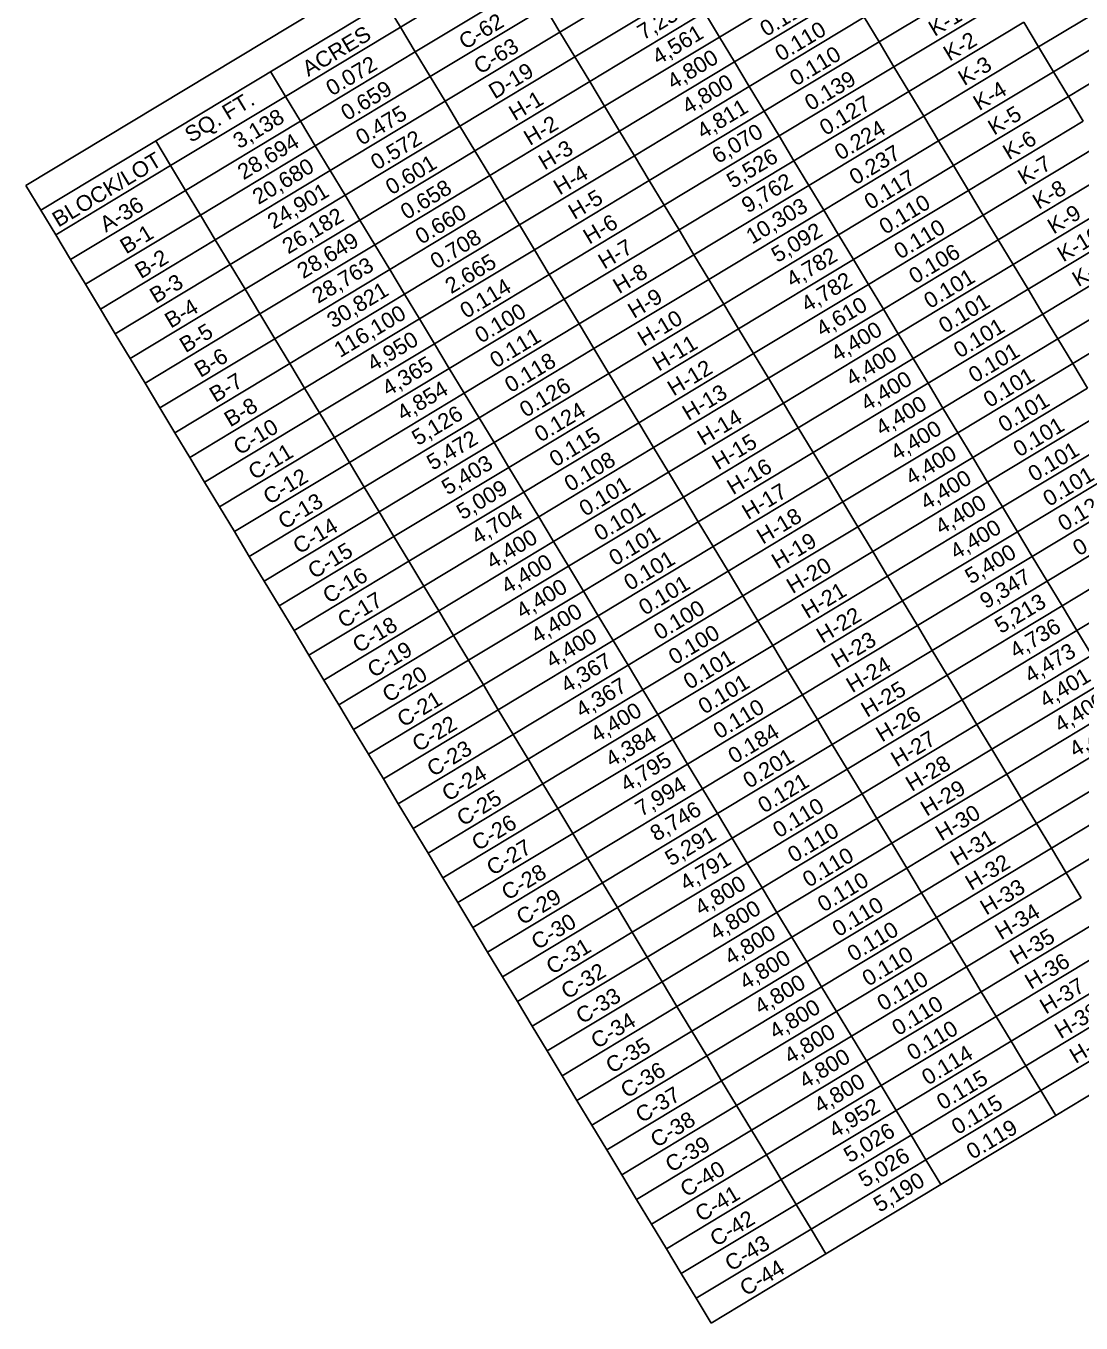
# Model space of a CAD drawing. Header units: feet. Extents: x 23 to 2149517, y -26 to 355304.
# Drawn here: x 2131612 to 2132078, y 339342 to 339915 of the extents above; entities that cross this region are included whole.
import ezdxf

# ---------------------------------------------------------------- set-up
doc = ezdxf.new("R2010")
doc.units = ezdxf.units.FT
doc.header["$MEASUREMENT"] = 0
doc.layers.add('A-EC-CURLEX-MATTING', color=6, linetype='Continuous')
doc.layers.add('xhpc023-pt$0$xHPC007pt_PHASE1-AMENDED PLT$0$V-PROP-TABL', color=6, linetype='Continuous')
doc.styles.add('xhpc023-pt$0$xHPC007pt_PHASE1-AMENDED PLT$0$Standard', font='txt')

# ---------------------------------------------------------------- blocks, each defined once
blk = doc.blocks.new('xhpc023-pt')
at = {"layer": 'xhpc023-pt$0$xHPC007pt_PHASE1-AMENDED PLT$0$V-PROP-TABL', "color": 7}
for points in [[(2131612.12, 339844.39), (2132221.14, 340211.29), (2132240.88, 340178.53)], [(2131618.7, 339833.47), (2132227.72, 340200.37)], [(2131726.78, 339883.7), (2132234.3, 340189.45)], [(2131848.03, 339912.09), (2131898.78, 339942.66)], [(2131918.52, 339909.9), (2131969.27, 339940.47)], [(2131989.01, 339907.71), (2132039.76, 339938.28)], [(2132059.5, 339905.52), (2132110.25, 339936.09)], [(2131784.12, 339903.35), (2131834.87, 339933.93)], [(2131854.61, 339901.16), (2131905.36, 339931.74)], [(2131925.1, 339898.98), (2131975.85, 339929.55)], [(2131770.96, 339925.2), (2131777.54, 339914.27)], [(2131995.59, 339896.79), (2132046.34, 339927.36)], [(2132066.08, 339894.6), (2132116.83, 339925.17)], [(2131790.7, 339892.43), (2131841.45, 339923.01)], [(2131841.45, 339923.01), (2131848.03, 339912.09)], [(2131861.19, 339890.24), (2131911.94, 339920.82)], [(2131911.94, 339920.82), (2131918.52, 339909.9)], [(2131931.68, 339888.05), (2131982.43, 339918.63)], [(2131982.43, 339918.63), (2131989.01, 339907.71)], [(2131982.43, 339918.63), (2131989.01, 339907.71)], [(2131777.54, 339914.27), (2131784.12, 339903.35)], [(2131777.54, 339914.27), (2131784.12, 339903.35)], [(2131797.27, 339881.51), (2131848.03, 339912.09)], [(2131848.03, 339912.09), (2131854.61, 339901.16)], [(2132002.17, 339885.87), (2132052.92, 339916.44)], [(2132052.92, 339916.44), (2132059.5, 339905.52)], [(2132072.66, 339883.68), (2132123.41, 339914.25)], [(2131867.76, 339879.32), (2131918.52, 339909.9)], [(2131918.52, 339909.9), (2131925.1, 339898.98)], [(2131938.25, 339877.13), (2131989.01, 339907.71)], [(2131989.01, 339907.71), (2131995.59, 339896.79)], [(2131989.01, 339907.71), (2131995.59, 339896.79)], [(2131733.36, 339872.78), (2131784.12, 339903.35)], [(2131784.12, 339903.35), (2131790.7, 339892.43)], [(2131784.12, 339903.35), (2131790.7, 339892.43)], [(2131803.85, 339870.59), (2131854.61, 339901.16)], [(2131854.61, 339901.16), (2131861.19, 339890.24)], [(2132008.74, 339874.94), (2132059.5, 339905.52)], [(2132059.5, 339905.52), (2132066.08, 339894.6)], [(2131720.21, 339894.62), (2131726.78, 339883.7)], [(2131874.34, 339868.4), (2131925.1, 339898.98)], [(2131925.1, 339898.98), (2131931.68, 339888.05)], [(2131944.83, 339866.21), (2131995.59, 339896.79)], [(2131995.59, 339896.79), (2132002.17, 339885.87)], [(2131995.59, 339896.79), (2132002.17, 339885.87)], [(2132015.32, 339864.02), (2132066.08, 339894.6)], [(2132066.08, 339894.6), (2132072.66, 339883.68)], [(2131739.94, 339861.86), (2131790.7, 339892.43)], [(2131790.7, 339892.43), (2131797.27, 339881.51)], [(2131790.7, 339892.43), (2131797.27, 339881.51)], [(2131810.43, 339859.67), (2131861.19, 339890.24)], [(2131861.19, 339890.24), (2131867.76, 339879.32)], [(2131676.03, 339853.12), (2131726.78, 339883.7)], [(2131726.78, 339883.7), (2131733.36, 339872.78)], [(2131880.92, 339857.48), (2131931.68, 339888.05)], [(2131931.68, 339888.05), (2131938.25, 339877.13)], [(2131951.41, 339855.29), (2132002.17, 339885.87)], [(2132002.17, 339885.87), (2132008.74, 339874.94)], [(2132002.17, 339885.87), (2132008.74, 339874.94)], [(2132021.9, 339853.1), (2132072.66, 339883.68)], [(2132072.66, 339883.68), (2132079.23, 339872.76)], [(2131746.52, 339850.94), (2131797.27, 339881.51)], [(2131797.27, 339881.51), (2131803.85, 339870.59)], [(2131797.27, 339881.51), (2131803.85, 339870.59)], [(2131817.01, 339848.75), (2131867.76, 339879.32)], [(2131867.76, 339879.32), (2131874.34, 339868.4)], [(2131682.61, 339842.2), (2131733.36, 339872.78)], [(2131733.36, 339872.78), (2131739.94, 339861.86)], [(2131887.5, 339846.56), (2131938.25, 339877.13)], [(2131938.25, 339877.13), (2131944.83, 339866.21)], [(2131957.99, 339844.37), (2132008.74, 339874.94)], [(2132008.74, 339874.94), (2132015.32, 339864.02)], [(2132008.74, 339874.94), (2132015.32, 339864.02)], [(2132028.48, 339842.18), (2132079.23, 339872.76)], [(2131753.1, 339840.01), (2131803.85, 339870.59)], [(2131803.85, 339870.59), (2131810.43, 339859.67)], [(2131803.85, 339870.59), (2131810.43, 339859.67)], [(2131823.59, 339837.83), (2131874.34, 339868.4)], [(2131874.34, 339868.4), (2131880.92, 339857.48)], [(2131894.08, 339835.64), (2131944.83, 339866.21)], [(2131944.83, 339866.21), (2131951.41, 339855.29)], [(2131669.45, 339864.04), (2131676.03, 339853.12)], [(2131689.19, 339831.28), (2131739.94, 339861.86)], [(2131739.94, 339861.86), (2131746.52, 339850.94)], [(2131964.57, 339833.45), (2132015.32, 339864.02)], [(2132015.32, 339864.02), (2132021.9, 339853.1)], [(2132015.32, 339864.02), (2132021.9, 339853.1)], [(2132035.06, 339831.26), (2132085.81, 339861.83)], [(2131759.68, 339829.09), (2131810.43, 339859.67)], [(2131810.43, 339859.67), (2131817.01, 339848.75)], [(2131810.43, 339859.67), (2131817.01, 339848.75)], [(2131830.17, 339826.9), (2131880.92, 339857.48)], [(2131880.92, 339857.48), (2131887.5, 339846.56)], [(2131900.66, 339824.72), (2131951.41, 339855.29)], [(2131951.41, 339855.29), (2131957.99, 339844.37)], [(2131625.28, 339822.55), (2131676.03, 339853.12)], [(2131676.03, 339853.12), (2131682.61, 339842.2)], [(2131695.77, 339820.36), (2131746.52, 339850.94)], [(2131746.52, 339850.94), (2131753.1, 339840.01)], [(2131766.26, 339818.17), (2131817.01, 339848.75)], [(2131817.01, 339848.75), (2131823.59, 339837.83)], [(2131817.01, 339848.75), (2131823.59, 339837.83)], [(2131971.15, 339822.53), (2132021.9, 339853.1)], [(2132021.9, 339853.1), (2132028.48, 339842.18)], [(2132021.9, 339853.1), (2132028.48, 339842.18)], [(2132041.64, 339820.34), (2132092.39, 339850.91)], [(2131612.12, 339844.39), (2131618.7, 339833.47)], [(2131836.75, 339815.98), (2131887.5, 339846.56)], [(2131887.5, 339846.56), (2131894.08, 339835.64)], [(2131907.24, 339813.79), (2131957.99, 339844.37)], [(2131957.99, 339844.37), (2131964.57, 339833.45)], [(2131631.86, 339811.63), (2131682.61, 339842.2)], [(2131682.61, 339842.2), (2131689.19, 339831.28)], [(2131702.35, 339809.44), (2131753.1, 339840.01)], [(2131753.1, 339840.01), (2131759.68, 339829.09)], [(2131772.84, 339807.25), (2131823.59, 339837.83)], [(2131823.59, 339837.83), (2131830.17, 339826.9)], [(2131823.59, 339837.83), (2131830.17, 339826.9)], [(2131977.73, 339811.61), (2132028.48, 339842.18)], [(2132028.48, 339842.18), (2132035.06, 339831.26)], [(2132028.48, 339842.18), (2132035.06, 339831.26)], [(2132048.22, 339809.42), (2132098.97, 339839.99)], [(2131618.7, 339833.47), (2131625.28, 339822.55)], [(2131843.33, 339805.06), (2131894.08, 339835.64)], [(2131894.08, 339835.64), (2131900.66, 339824.72)], [(2131913.82, 339802.87), (2131964.57, 339833.45)], [(2131964.57, 339833.45), (2131971.15, 339822.53)], [(2131638.44, 339800.71), (2131689.19, 339831.28)], [(2131689.19, 339831.28), (2131695.77, 339820.36)], [(2131708.93, 339798.52), (2131759.68, 339829.09)], [(2131759.68, 339829.09), (2131766.26, 339818.17)], [(2131779.42, 339796.33), (2131830.17, 339826.9)], [(2131830.17, 339826.9), (2131836.75, 339815.98)], [(2131830.17, 339826.9), (2131836.75, 339815.98)], [(2131984.31, 339800.68), (2132035.06, 339831.26)], [(2132035.06, 339831.26), (2132041.64, 339820.34)], [(2132035.06, 339831.26), (2132041.64, 339820.34)], [(2132054.8, 339798.5), (2132105.55, 339829.07)], [(2131625.28, 339822.55), (2131631.86, 339811.63)], [(2131645.02, 339789.78), (2131695.77, 339820.36)], [(2131695.77, 339820.36), (2131702.35, 339809.44)], [(2131849.91, 339794.14), (2131900.66, 339824.72)], [(2131900.66, 339824.72), (2131907.24, 339813.79)], [(2131920.4, 339791.95), (2131971.15, 339822.53)], [(2131971.15, 339822.53), (2131977.73, 339811.61)], [(2131990.89, 339789.76), (2132041.64, 339820.34)], [(2132041.64, 339820.34), (2132048.22, 339809.42)], [(2132041.64, 339820.34), (2132048.22, 339809.42)], [(2131715.51, 339787.6), (2131766.26, 339818.17)], [(2131766.26, 339818.17), (2131772.84, 339807.25)], [(2131786, 339785.41), (2131836.75, 339815.98)], [(2131836.75, 339815.98), (2131843.33, 339805.06)], [(2131836.75, 339815.98), (2131843.33, 339805.06)], [(2132061.38, 339787.57), (2132112.13, 339818.15)], [(2131631.86, 339811.63), (2131638.44, 339800.71)], [(2131651.6, 339778.86), (2131702.35, 339809.44)], [(2131702.35, 339809.44), (2131708.93, 339798.52)], [(2131856.49, 339783.22), (2131907.24, 339813.79)], [(2131907.24, 339813.79), (2131913.82, 339802.87)], [(2131926.98, 339781.03), (2131977.73, 339811.61)], [(2131977.73, 339811.61), (2131984.31, 339800.68)], [(2131997.47, 339778.84), (2132048.22, 339809.42)], [(2132048.22, 339809.42), (2132054.8, 339798.5)], [(2132048.22, 339809.42), (2132054.8, 339798.5)], [(2131722.09, 339776.68), (2131772.84, 339807.25)], [(2131772.84, 339807.25), (2131779.42, 339796.33)], [(2131792.58, 339774.49), (2131843.33, 339805.06)], [(2131843.33, 339805.06), (2131849.91, 339794.14)], [(2131843.33, 339805.06), (2131849.91, 339794.14)], [(2131863.07, 339772.3), (2131913.82, 339802.87)], [(2131913.82, 339802.87), (2131920.4, 339791.95)], [(2132067.96, 339776.65), (2132118.71, 339807.23)], [(2131638.44, 339800.71), (2131645.02, 339789.78)], [(2131658.18, 339767.94), (2131708.93, 339798.52)], [(2131708.93, 339798.52), (2131715.51, 339787.6)], [(2131933.56, 339770.11), (2131984.31, 339800.68)], [(2131984.31, 339800.68), (2131990.89, 339789.76)], [(2132004.05, 339767.92), (2132054.8, 339798.5)], [(2132054.8, 339798.5), (2132061.38, 339787.57)], [(2132054.8, 339798.5), (2132061.38, 339787.57)], [(2131728.67, 339765.75), (2131779.42, 339796.33)], [(2131779.42, 339796.33), (2131786, 339785.41)], [(2131799.16, 339763.57), (2131849.91, 339794.14)], [(2131849.91, 339794.14), (2131856.49, 339783.22)], [(2131849.91, 339794.14), (2131856.49, 339783.22)], [(2131869.65, 339761.38), (2131920.4, 339791.95)], [(2131920.4, 339791.95), (2131926.98, 339781.03)], [(2132074.54, 339765.73), (2132125.29, 339796.31)], [(2131645.02, 339789.78), (2131651.6, 339778.86)], [(2131664.76, 339757.02), (2131715.51, 339787.6)], [(2131715.51, 339787.6), (2131722.09, 339776.68)], [(2131940.14, 339759.19), (2131990.89, 339789.76)], [(2131990.89, 339789.76), (2131997.47, 339778.84)], [(2132010.63, 339757), (2132061.38, 339787.57)], [(2132061.38, 339787.57), (2132067.96, 339776.65)], [(2132061.38, 339787.57), (2132067.96, 339776.65)], [(2131735.25, 339754.83), (2131786, 339785.41)], [(2131786, 339785.41), (2131792.58, 339774.49)], [(2131805.74, 339752.64), (2131856.49, 339783.22)], [(2131856.49, 339783.22), (2131863.07, 339772.3)], [(2131856.49, 339783.22), (2131863.07, 339772.3)], [(2131876.23, 339750.46), (2131926.98, 339781.03)], [(2131926.98, 339781.03), (2131933.56, 339770.11)], [(2131651.6, 339778.86), (2131658.18, 339767.94)], [(2131671.34, 339746.1), (2131722.09, 339776.68)], [(2131722.09, 339776.68), (2131728.67, 339765.75)], [(2131741.83, 339743.91), (2131792.58, 339774.49)], [(2131792.58, 339774.49), (2131799.16, 339763.57)], [(2131946.72, 339748.27), (2131997.47, 339778.84)], [(2131997.47, 339778.84), (2132004.05, 339767.92)], [(2132017.21, 339746.08), (2132067.96, 339776.65)], [(2132067.96, 339776.65), (2132074.54, 339765.73)], [(2132067.96, 339776.65), (2132074.54, 339765.73)], [(2131812.32, 339741.72), (2131863.07, 339772.3)], [(2131863.07, 339772.3), (2131869.65, 339761.38)], [(2131863.07, 339772.3), (2131869.65, 339761.38)], [(2131882.81, 339739.53), (2131933.56, 339770.11)], [(2131933.56, 339770.11), (2131940.14, 339759.19)], [(2131658.18, 339767.94), (2131664.76, 339757.02)], [(2131677.92, 339735.18), (2131728.67, 339765.75)], [(2131728.67, 339765.75), (2131735.25, 339754.83)], [(2131748.41, 339732.99), (2131799.16, 339763.57)], [(2131799.16, 339763.57), (2131805.74, 339752.64)], [(2131953.3, 339737.35), (2132004.05, 339767.92)], [(2132004.05, 339767.92), (2132010.63, 339757)], [(2132023.79, 339735.16), (2132074.54, 339765.73)], [(2132074.54, 339765.73), (2132081.12, 339754.81)], [(2132074.54, 339765.73), (2132081.12, 339754.81)], [(2131664.76, 339757.02), (2131671.34, 339746.1)], [(2131818.9, 339730.8), (2131869.65, 339761.38)], [(2131869.65, 339761.38), (2131876.23, 339750.46)], [(2131869.65, 339761.38), (2131876.23, 339750.46)], [(2131889.39, 339728.61), (2131940.14, 339759.19)], [(2131940.14, 339759.19), (2131946.72, 339748.27)], [(2131959.88, 339726.42), (2132010.63, 339757)], [(2132010.63, 339757), (2132017.21, 339746.08)], [(2131684.5, 339724.26), (2131735.25, 339754.83)], [(2131735.25, 339754.83), (2131741.83, 339743.91)], [(2131754.99, 339722.07), (2131805.74, 339752.64)], [(2131805.74, 339752.64), (2131812.32, 339741.72)], [(2132030.37, 339724.24), (2132081.12, 339754.81)], [(2131671.34, 339746.1), (2131677.92, 339735.18)], [(2131825.48, 339719.88), (2131876.23, 339750.46)], [(2131876.23, 339750.46), (2131882.81, 339739.53)], [(2131876.23, 339750.46), (2131882.81, 339739.53)], [(2131895.97, 339717.69), (2131946.72, 339748.27)], [(2131946.72, 339748.27), (2131953.3, 339737.35)], [(2131966.46, 339715.5), (2132017.21, 339746.08)], [(2132017.21, 339746.08), (2132023.79, 339735.16)], [(2131691.08, 339713.34), (2131741.83, 339743.91)], [(2131741.83, 339743.91), (2131748.41, 339732.99)], [(2131761.57, 339711.15), (2131812.32, 339741.72)], [(2131812.32, 339741.72), (2131818.9, 339730.8)], [(2132036.95, 339713.31), (2132087.7, 339743.89)], [(2131677.92, 339735.18), (2131684.5, 339724.26)], [(2131832.06, 339708.96), (2131882.81, 339739.53)], [(2131882.81, 339739.53), (2131889.39, 339728.61)], [(2131882.81, 339739.53), (2131889.39, 339728.61)], [(2131902.55, 339706.77), (2131953.3, 339737.35)], [(2131953.3, 339737.35), (2131959.88, 339726.42)], [(2131973.04, 339704.58), (2132023.79, 339735.16)], [(2132023.79, 339735.16), (2132030.37, 339724.24)], [(2131697.66, 339702.42), (2131748.41, 339732.99)], [(2131748.41, 339732.99), (2131754.99, 339722.07)], [(2131768.15, 339700.23), (2131818.9, 339730.8)], [(2131818.9, 339730.8), (2131825.48, 339719.88)], [(2131838.64, 339698.04), (2131889.39, 339728.61)], [(2131889.39, 339728.61), (2131895.97, 339717.69)], [(2131889.39, 339728.61), (2131895.97, 339717.69)], [(2132043.53, 339702.39), (2132094.28, 339732.97)], [(2131684.5, 339724.26), (2131691.08, 339713.34)], [(2131909.13, 339695.85), (2131959.88, 339726.42)], [(2131959.88, 339726.42), (2131966.46, 339715.5)], [(2131979.62, 339693.66), (2132030.37, 339724.24)], [(2132030.37, 339724.24), (2132036.95, 339713.31)], [(2131704.23, 339691.49), (2131754.99, 339722.07)], [(2131754.99, 339722.07), (2131761.57, 339711.15)], [(2131774.72, 339689.31), (2131825.48, 339719.88)], [(2131825.48, 339719.88), (2131832.06, 339708.96)], [(2131845.21, 339687.12), (2131895.97, 339717.69)], [(2131895.97, 339717.69), (2131902.55, 339706.77)], [(2131895.97, 339717.69), (2131902.55, 339706.77)], [(2132050.11, 339691.47), (2132100.86, 339722.05)], [(2131691.08, 339713.34), (2131697.66, 339702.42)], [(2131915.7, 339684.93), (2131966.46, 339715.5)], [(2131966.46, 339715.5), (2131973.04, 339704.58)], [(2131986.19, 339682.74), (2132036.95, 339713.31)], [(2132036.95, 339713.31), (2132043.53, 339702.39)], [(2131710.81, 339680.57), (2131761.57, 339711.15)], [(2131761.57, 339711.15), (2131768.15, 339700.23)], [(2131781.3, 339678.38), (2131832.06, 339708.96)], [(2131832.06, 339708.96), (2131838.64, 339698.04)], [(2131851.79, 339676.2), (2131902.55, 339706.77)], [(2131902.55, 339706.77), (2131909.13, 339695.85)], [(2131902.55, 339706.77), (2131909.13, 339695.85)], [(2132056.68, 339680.55), (2132107.44, 339711.13)], [(2131697.66, 339702.42), (2131704.23, 339691.49)], [(2131717.39, 339669.65), (2131768.15, 339700.23)], [(2131768.15, 339700.23), (2131774.72, 339689.31)], [(2131922.28, 339674.01), (2131973.04, 339704.58)], [(2131973.04, 339704.58), (2131979.62, 339693.66)], [(2131992.77, 339671.82), (2132043.53, 339702.39)], [(2132043.53, 339702.39), (2132050.11, 339691.47)], [(2132063.26, 339669.63), (2132114.02, 339700.2)], [(2131787.88, 339667.46), (2131838.64, 339698.04)], [(2131838.64, 339698.04), (2131845.21, 339687.12)], [(2131858.37, 339665.27), (2131909.13, 339695.85)], [(2131909.13, 339695.85), (2131915.7, 339684.93)], [(2131909.13, 339695.85), (2131915.7, 339684.93)], [(2131704.23, 339691.49), (2131710.81, 339680.57)], [(2131723.97, 339658.73), (2131774.72, 339689.31)], [(2131774.72, 339689.31), (2131781.3, 339678.38)], [(2131928.86, 339663.09), (2131979.62, 339693.66)], [(2131979.62, 339693.66), (2131986.19, 339682.74)], [(2131999.35, 339660.9), (2132050.11, 339691.47)], [(2132050.11, 339691.47), (2132056.68, 339680.55)], [(2132069.84, 339658.71), (2132120.6, 339689.28)], [(2131794.46, 339656.54), (2131845.21, 339687.12)], [(2131845.21, 339687.12), (2131851.79, 339676.2)], [(2131864.95, 339654.35), (2131915.7, 339684.93)], [(2131915.7, 339684.93), (2131922.28, 339674.01)], [(2131915.7, 339684.93), (2131922.28, 339674.01)], [(2131935.44, 339652.16), (2131986.19, 339682.74)], [(2131986.19, 339682.74), (2131992.77, 339671.82)], [(2131710.81, 339680.57), (2131717.39, 339669.65)], [(2131730.55, 339647.81), (2131781.3, 339678.38)], [(2131781.3, 339678.38), (2131787.88, 339667.46)], [(2132005.93, 339649.98), (2132056.68, 339680.55)], [(2132056.68, 339680.55), (2132063.26, 339669.63)], [(2132076.42, 339647.79), (2132127.17, 339678.36)], [(2131801.04, 339645.62), (2131851.79, 339676.2)], [(2131851.79, 339676.2), (2131858.37, 339665.27)], [(2131871.53, 339643.43), (2131922.28, 339674.01)], [(2131922.28, 339674.01), (2131928.86, 339663.09)], [(2131922.28, 339674.01), (2131928.86, 339663.09)], [(2131942.02, 339641.24), (2131992.77, 339671.82)], [(2131992.77, 339671.82), (2131999.35, 339660.9)], [(2131717.39, 339669.65), (2131723.97, 339658.73)], [(2131737.13, 339636.89), (2131787.88, 339667.46)], [(2131787.88, 339667.46), (2131794.46, 339656.54)], [(2132012.51, 339639.05), (2132063.26, 339669.63)], [(2132063.26, 339669.63), (2132069.84, 339658.71)], [(2131807.62, 339634.7), (2131858.37, 339665.27)], [(2131858.37, 339665.27), (2131864.95, 339654.35)], [(2131878.11, 339632.51), (2131928.86, 339663.09)], [(2131928.86, 339663.09), (2131935.44, 339652.16)], [(2131928.86, 339663.09), (2131935.44, 339652.16)], [(2131948.6, 339630.32), (2131999.35, 339660.9)], [(2131999.35, 339660.9), (2132005.93, 339649.98)], [(2131723.97, 339658.73), (2131730.55, 339647.81)], [(2131743.71, 339625.97), (2131794.46, 339656.54)], [(2131794.46, 339656.54), (2131801.04, 339645.62)], [(2131814.2, 339623.78), (2131864.95, 339654.35)], [(2131864.95, 339654.35), (2131871.53, 339643.43)], [(2132019.09, 339628.13), (2132069.84, 339658.71)], [(2132069.84, 339658.71), (2132076.42, 339647.79)], [(2131884.69, 339621.59), (2131935.44, 339652.16)], [(2131935.44, 339652.16), (2131942.02, 339641.24)], [(2131935.44, 339652.16), (2131942.02, 339641.24)], [(2131955.18, 339619.4), (2132005.93, 339649.98)], [(2132005.93, 339649.98), (2132012.51, 339639.05)], [(2131730.55, 339647.81), (2131737.13, 339636.89)], [(2131750.29, 339615.05), (2131801.04, 339645.62)], [(2131801.04, 339645.62), (2131807.62, 339634.7)], [(2131820.78, 339612.86), (2131871.53, 339643.43)], [(2131871.53, 339643.43), (2131878.11, 339632.51)], [(2132025.67, 339617.21), (2132076.42, 339647.79)], [(2132076.42, 339647.79), (2132083, 339636.87)], [(2131737.13, 339636.89), (2131743.71, 339625.97)], [(2131891.27, 339610.67), (2131942.02, 339641.24)], [(2131942.02, 339641.24), (2131948.6, 339630.32)], [(2131942.02, 339641.24), (2131948.6, 339630.32)], [(2131961.76, 339608.48), (2132012.51, 339639.05)], [(2132012.51, 339639.05), (2132019.09, 339628.13)], [(2132032.25, 339606.29), (2132083, 339636.87)], [(2131756.87, 339604.12), (2131807.62, 339634.7)], [(2131807.62, 339634.7), (2131814.2, 339623.78)], [(2131827.36, 339601.94), (2131878.11, 339632.51)], [(2131878.11, 339632.51), (2131884.69, 339621.59)], [(2131743.71, 339625.97), (2131750.29, 339615.05)], [(2131897.85, 339599.75), (2131948.6, 339630.32)], [(2131948.6, 339630.32), (2131955.18, 339619.4)], [(2131948.6, 339630.32), (2131955.18, 339619.4)], [(2131968.34, 339597.56), (2132019.09, 339628.13)], [(2132019.09, 339628.13), (2132025.67, 339617.21)], [(2132038.83, 339595.37), (2132089.58, 339625.94)], [(2131763.45, 339593.2), (2131814.2, 339623.78)], [(2131814.2, 339623.78), (2131820.78, 339612.86)], [(2131833.94, 339591.01), (2131884.69, 339621.59)], [(2131884.69, 339621.59), (2131891.27, 339610.67)], [(2131750.29, 339615.05), (2131756.87, 339604.12)], [(2131904.43, 339588.83), (2131955.18, 339619.4)], [(2131955.18, 339619.4), (2131961.76, 339608.48)], [(2131955.18, 339619.4), (2131961.76, 339608.48)], [(2131974.92, 339586.64), (2132025.67, 339617.21)], [(2132025.67, 339617.21), (2132032.25, 339606.29)], [(2132045.41, 339584.45), (2132096.16, 339615.02)], [(2131770.03, 339582.28), (2131820.78, 339612.86)], [(2131820.78, 339612.86), (2131827.36, 339601.94)], [(2131840.52, 339580.09), (2131891.27, 339610.67)], [(2131891.27, 339610.67), (2131897.85, 339599.75)], [(2131911.01, 339577.9), (2131961.76, 339608.48)], [(2131961.76, 339608.48), (2131968.34, 339597.56)], [(2131961.76, 339608.48), (2131968.34, 339597.56)], [(2131756.87, 339604.12), (2131763.45, 339593.2)], [(2131981.5, 339575.72), (2132032.25, 339606.29)], [(2132032.25, 339606.29), (2132038.83, 339595.37)], [(2132051.99, 339573.53), (2132102.74, 339604.1)], [(2131776.61, 339571.36), (2131827.36, 339601.94)], [(2131827.36, 339601.94), (2131833.94, 339591.01)], [(2131847.1, 339569.17), (2131897.85, 339599.75)], [(2131897.85, 339599.75), (2131904.43, 339588.83)], [(2131917.59, 339566.98), (2131968.34, 339597.56)], [(2131968.34, 339597.56), (2131974.92, 339586.64)], [(2131968.34, 339597.56), (2131974.92, 339586.64)], [(2131763.45, 339593.2), (2131770.03, 339582.28)], [(2131783.19, 339560.44), (2131833.94, 339591.01)], [(2131833.94, 339591.01), (2131840.52, 339580.09)], [(2131988.08, 339564.79), (2132038.83, 339595.37)], [(2132038.83, 339595.37), (2132045.41, 339584.45)], [(2132058.57, 339562.61), (2132109.32, 339593.18)], [(2131853.68, 339558.25), (2131904.43, 339588.83)], [(2131904.43, 339588.83), (2131911.01, 339577.9)], [(2131924.17, 339556.06), (2131974.92, 339586.64)], [(2131974.92, 339586.64), (2131981.5, 339575.72)], [(2131974.92, 339586.64), (2131981.5, 339575.72)], [(2131770.03, 339582.28), (2131776.61, 339571.36)], [(2131789.77, 339549.52), (2131840.52, 339580.09)], [(2131840.52, 339580.09), (2131847.1, 339569.17)], [(2131994.66, 339553.87), (2132045.41, 339584.45)], [(2132045.41, 339584.45), (2132051.99, 339573.53)], [(2132065.15, 339551.68), (2132115.9, 339582.26)], [(2131860.26, 339547.33), (2131911.01, 339577.9)], [(2131911.01, 339577.9), (2131917.59, 339566.98)], [(2131930.75, 339545.14), (2131981.5, 339575.72)], [(2131981.5, 339575.72), (2131988.08, 339564.79)], [(2131981.5, 339575.72), (2131988.08, 339564.79)], [(2131776.61, 339571.36), (2131783.19, 339560.44)], [(2131796.35, 339538.6), (2131847.1, 339569.17)], [(2131847.1, 339569.17), (2131853.68, 339558.25)], [(2132001.24, 339542.95), (2132051.99, 339573.53)], [(2132051.99, 339573.53), (2132058.57, 339562.61)], [(2132071.73, 339540.76), (2132122.48, 339571.34)], [(2131866.84, 339536.41), (2131917.59, 339566.98)], [(2131917.59, 339566.98), (2131924.17, 339556.06)], [(2131937.33, 339534.22), (2131988.08, 339564.79)], [(2131988.08, 339564.79), (2131994.66, 339553.87)], [(2131988.08, 339564.79), (2131994.66, 339553.87)], [(2132007.82, 339532.03), (2132058.57, 339562.61)], [(2132058.57, 339562.61), (2132065.15, 339551.68)], [(2131783.19, 339560.44), (2131789.77, 339549.52)], [(2131802.93, 339527.68), (2131853.68, 339558.25)], [(2131853.68, 339558.25), (2131860.26, 339547.33)], [(2131873.42, 339525.49), (2131924.17, 339556.06)], [(2131924.17, 339556.06), (2131930.75, 339545.14)], [(2131943.91, 339523.3), (2131994.66, 339553.87)], [(2131994.66, 339553.87), (2132001.24, 339542.95)], [(2131994.66, 339553.87), (2132001.24, 339542.95)], [(2132014.4, 339521.11), (2132065.15, 339551.68)], [(2132065.15, 339551.68), (2132071.73, 339540.76)], [(2131789.77, 339549.52), (2131796.35, 339538.6)], [(2131809.51, 339516.75), (2131860.26, 339547.33)], [(2131860.26, 339547.33), (2131866.84, 339536.41)], [(2131880, 339514.57), (2131930.75, 339545.14)], [(2131930.75, 339545.14), (2131937.33, 339534.22)], [(2131950.49, 339512.38), (2132001.24, 339542.95)], [(2132001.24, 339542.95), (2132007.82, 339532.03)], [(2132001.24, 339542.95), (2132007.82, 339532.03)], [(2132020.98, 339510.19), (2132071.73, 339540.76)], [(2132071.73, 339540.76), (2132078.31, 339529.84)], [(2131796.35, 339538.6), (2131802.93, 339527.68)], [(2131816.09, 339505.83), (2131866.84, 339536.41)], [(2131866.84, 339536.41), (2131873.42, 339525.49)], [(2131886.58, 339503.64), (2131937.33, 339534.22)], [(2131937.33, 339534.22), (2131943.91, 339523.3)], [(2131957.07, 339501.46), (2132007.82, 339532.03)], [(2132007.82, 339532.03), (2132014.4, 339521.11)], [(2132007.82, 339532.03), (2132014.4, 339521.11)], [(2132027.56, 339499.27), (2132078.31, 339529.84)], [(2131802.93, 339527.68), (2131809.51, 339516.75)], [(2131822.66, 339494.91), (2131873.42, 339525.49)], [(2131873.42, 339525.49), (2131880, 339514.57)], [(2131893.15, 339492.72), (2131943.91, 339523.3)], [(2131943.91, 339523.3), (2131950.49, 339512.38)], [(2131809.51, 339516.75), (2131816.09, 339505.83)], [(2131963.64, 339490.53), (2132014.4, 339521.11)], [(2132014.4, 339521.11), (2132020.98, 339510.19)], [(2132014.4, 339521.11), (2132020.98, 339510.19)], [(2132034.13, 339488.35), (2132084.89, 339518.92)], [(2131829.24, 339483.99), (2131880, 339514.57)], [(2131880, 339514.57), (2131886.58, 339503.64)], [(2131899.73, 339481.8), (2131950.49, 339512.38)], [(2131950.49, 339512.38), (2131957.07, 339501.46)], [(2131816.09, 339505.83), (2131822.66, 339494.91)], [(2131970.22, 339479.61), (2132020.98, 339510.19)], [(2132020.98, 339510.19), (2132027.56, 339499.27)], [(2132020.98, 339510.19), (2132027.56, 339499.27)], [(2132040.71, 339477.42), (2132091.47, 339508)], [(2131835.82, 339473.07), (2131886.58, 339503.64)], [(2131886.58, 339503.64), (2131893.15, 339492.72)], [(2131906.31, 339470.88), (2131957.07, 339501.46)], [(2131957.07, 339501.46), (2131963.64, 339490.53)], [(2131976.8, 339468.69), (2132027.56, 339499.27)], [(2132027.56, 339499.27), (2132034.13, 339488.35)], [(2132027.56, 339499.27), (2132034.13, 339488.35)], [(2131822.66, 339494.91), (2131829.24, 339483.99)], [(2132047.29, 339466.5), (2132098.05, 339497.08)], [(2131842.4, 339462.15), (2131893.15, 339492.72)], [(2131893.15, 339492.72), (2131899.73, 339481.8)], [(2131912.89, 339459.96), (2131963.64, 339490.53)], [(2131963.64, 339490.53), (2131970.22, 339479.61)], [(2131983.38, 339457.77), (2132034.13, 339488.35)], [(2132034.13, 339488.35), (2132040.71, 339477.42)], [(2132034.13, 339488.35), (2132040.71, 339477.42)], [(2131829.24, 339483.99), (2131835.82, 339473.07)], [(2132053.87, 339455.58), (2132104.62, 339486.16)], [(2131848.98, 339451.23), (2131899.73, 339481.8)], [(2131899.73, 339481.8), (2131906.31, 339470.88)], [(2131919.47, 339449.04), (2131970.22, 339479.61)], [(2131970.22, 339479.61), (2131976.8, 339468.69)], [(2131989.96, 339446.85), (2132040.71, 339477.42)], [(2132040.71, 339477.42), (2132047.29, 339466.5)], [(2132040.71, 339477.42), (2132047.29, 339466.5)], [(2131835.82, 339473.07), (2131842.4, 339462.15)], [(2131855.56, 339440.31), (2131906.31, 339470.88)], [(2131906.31, 339470.88), (2131912.89, 339459.96)], [(2132060.45, 339444.66), (2132111.2, 339475.24)], [(2131926.05, 339438.12), (2131976.8, 339468.69)], [(2131976.8, 339468.69), (2131983.38, 339457.77)], [(2131996.54, 339435.93), (2132047.29, 339466.5)], [(2132047.29, 339466.5), (2132053.87, 339455.58)], [(2132047.29, 339466.5), (2132053.87, 339455.58)], [(2131842.4, 339462.15), (2131848.98, 339451.23)], [(2131862.14, 339429.38), (2131912.89, 339459.96)], [(2131912.89, 339459.96), (2131919.47, 339449.04)], [(2132067.03, 339433.74), (2132117.78, 339464.31)], [(2131932.63, 339427.2), (2131983.38, 339457.77)], [(2131983.38, 339457.77), (2131989.96, 339446.85)], [(2132003.12, 339425.01), (2132053.87, 339455.58)], [(2132053.87, 339455.58), (2132060.45, 339444.66)], [(2132053.87, 339455.58), (2132060.45, 339444.66)], [(2131848.98, 339451.23), (2131855.56, 339440.31)], [(2131868.72, 339418.46), (2131919.47, 339449.04)], [(2131919.47, 339449.04), (2131926.05, 339438.12)], [(2131939.21, 339416.27), (2131989.96, 339446.85)], [(2131989.96, 339446.85), (2131996.54, 339435.93)], [(2132009.7, 339414.09), (2132060.45, 339444.66)], [(2132060.45, 339444.66), (2132067.03, 339433.74)], [(2132060.45, 339444.66), (2132067.03, 339433.74)], [(2131855.56, 339440.31), (2131862.14, 339429.38)], [(2131875.3, 339407.54), (2131926.05, 339438.12)], [(2131926.05, 339438.12), (2131932.63, 339427.2)], [(2131945.79, 339405.35), (2131996.54, 339435.93)], [(2131996.54, 339435.93), (2132003.12, 339425.01)], [(2132016.28, 339403.16), (2132067.03, 339433.74)], [(2131862.14, 339429.38), (2131868.72, 339418.46)], [(2131881.88, 339396.62), (2131932.63, 339427.2)], [(2131932.63, 339427.2), (2131939.21, 339416.27)], [(2131952.37, 339394.43), (2132003.12, 339425.01)], [(2132003.12, 339425.01), (2132009.7, 339414.09)], [(2131868.72, 339418.46), (2131875.3, 339407.54)], [(2131888.46, 339385.7), (2131939.21, 339416.27)], [(2131939.21, 339416.27), (2131945.79, 339405.35)], [(2131958.95, 339383.51), (2132009.7, 339414.09)], [(2132009.7, 339414.09), (2132016.28, 339403.16)], [(2131875.3, 339407.54), (2131881.88, 339396.62)], [(2131895.04, 339374.78), (2131945.79, 339405.35)], [(2131945.79, 339405.35), (2131952.37, 339394.43)], [(2131965.53, 339372.59), (2132016.28, 339403.16)], [(2131881.88, 339396.62), (2131888.46, 339385.7)], [(2131901.62, 339363.86), (2131952.37, 339394.43)], [(2131952.37, 339394.43), (2131958.95, 339383.51)], [(2131888.46, 339385.7), (2131895.04, 339374.78)], [(2131908.2, 339352.94), (2131958.95, 339383.51)], [(2131958.95, 339383.51), (2131965.53, 339372.59)], [(2131895.04, 339374.78), (2131901.62, 339363.86)], [(2131914.78, 339342.01), (2131965.53, 339372.59)], [(2131901.62, 339363.86), (2131908.2, 339352.94)], [(2131908.2, 339352.94), (2131914.78, 339342.01)]]:
    blk.add_lwpolyline(points, dxfattribs=at)
at = {"layer": 'xhpc023-pt$0$xHPC007pt_PHASE1-AMENDED PLT$0$V-PROP-TABL', "color": 7, "char_height": 6.9, "width": 55.25, "attachment_point": 8, "rotation": 31.0667, "style": 'xhpc023-pt$0$xHPC007pt_PHASE1-AMENDED PLT$0$Standard'}
for s, insert in [('\\fArial|b0|i0;         7,236 ', (2131885.53, 339907.24)), ('\\fArial|b0|i0;0.110', (2131949.44, 339915.98)), ('\\fArial|b0|i0;C-62', (2131815.04, 339909.43)), ('\\fArial|b0|i0;K-1', (2132019.93, 339913.79)), ('\\fArial|b0|i0;ACRES', (2131751.13, 339900.7)), ('\\fArial|b0|i0;         4,561 ', (2131892.11, 339896.32)), ('\\fArial|b0|i0;0.110', (2131956.02, 339905.05)), ('\\fArial|b0|i0;K-2', (2132026.51, 339902.87)), ('\\fArial|b0|i0;C-63', (2131821.62, 339898.51)), ('\\fArial|b0|i0;0.072', (2131757.71, 339889.78)), ('\\fArial|b0|i0;         4,800 ', (2131898.69, 339885.4)), ('\\fArial|b0|i0;0.110', (2131962.6, 339894.13)), ('\\fArial|b0|i0;K-3', (2132033.09, 339891.94)), ('\\fArial|b0|i0;D-19', (2131828.2, 339887.59)), ('\\fArial|b0|i0;0.139', (2131969.18, 339883.21)), ('\\fArial|b0|i0;0.659', (2131764.29, 339878.86)), ('\\fArial|b0|i0;         4,800 ', (2131905.27, 339874.48)), ('\\fArial|b0|i0;K-4', (2132039.67, 339881.02)), ('\\fArial|b0|i0;SQ. FT.', (2131700.38, 339870.12)), ('\\fArial|b0|i0;H-1', (2131834.78, 339876.67)), ('\\fArial|b0|i0;0.127', (2131975.76, 339872.29)), ('\\fArial|b0|i0;         3,138 ', (2131706.96, 339859.2)), ('\\fArial|b0|i0;0.475', (2131770.87, 339867.94)), ('\\fArial|b0|i0;         4,811 ', (2131911.85, 339863.56)), ('\\fArial|b0|i0;K-5', (2132046.25, 339870.1)), ('\\fArial|b0|i0;H-2', (2131841.36, 339865.75)), ('\\fArial|b0|i0;0.224', (2131982.34, 339861.37)), ('\\fArial|b0|i0;       28,694 ', (2131713.54, 339848.28)), ('\\fArial|b0|i0;0.572', (2131777.45, 339857.01)), ('\\fArial|b0|i0;         6,070 ', (2131918.43, 339852.64)), ('\\fArial|b0|i0;K-6', (2132052.83, 339859.18)), ('\\fArial|b0|i0;H-3', (2131847.94, 339854.83)), ('\\fArial|b0|i0;         5,526 ', (2131925.01, 339841.72)), ('\\fArial|b0|i0;0.237', (2131988.92, 339850.45)), ('\\fArial|b0|i0;BLOCK/LOT', (2131649.63, 339839.55)), ('\\fArial|b0|i0;       20,680 ', (2131720.12, 339837.36)), ('\\fArial|b0|i0;0.601', (2131784.03, 339846.09)), ('\\fArial|b0|i0;K-7', (2132059.41, 339848.26)), ('\\fArial|b0|i0;H-4', (2131854.52, 339843.9)), ('\\fArial|b0|i0;         9,762 ', (2131931.59, 339830.79)), ('\\fArial|b0|i0;0.117', (2131995.5, 339839.53)), ('\\fArial|b0|i0;       24,901 ', (2131726.69, 339826.44)), ('\\fArial|b0|i0;0.658', (2131790.61, 339835.17)), ('\\fArial|b0|i0;K-8', (2132065.99, 339837.34)), ('\\fArial|b0|i0;A-36', (2131656.2, 339828.63)), ('\\fArial|b0|i0;H-5', (2131861.1, 339832.98)), ('\\fArial|b0|i0;       10,303 ', (2131938.16, 339819.87)), ('\\fArial|b0|i0;0.110', (2132002.08, 339828.61)), ('\\fArial|b0|i0;       26,182 ', (2131733.27, 339815.52)), ('\\fArial|b0|i0;0.660', (2131797.18, 339824.25)), ('\\fArial|b0|i0;H-6', (2131867.67, 339822.06)), ('\\fArial|b0|i0;K-9', (2132072.56, 339826.42)), ('\\fArial|b0|i0;B-1', (2131662.78, 339817.71)), ('\\fArial|b0|i0;         5,092 ', (2131944.74, 339808.95)), ('\\fArial|b0|i0;0.110', (2132008.65, 339817.68)), ('\\fArial|b0|i0;K-10', (2132079.14, 339815.5)), ('\\fArial|b0|i0;       28,649 ', (2131739.85, 339804.6)), ('\\fArial|b0|i0;0.708', (2131803.76, 339813.33)), ('\\fArial|b0|i0;H-7', (2131874.25, 339811.14)), ('\\fArial|b0|i0;B-2', (2131669.36, 339806.79)), ('\\fArial|b0|i0;         4,782 ', (2131951.32, 339798.03)), ('\\fArial|b0|i0;0.106', (2132015.23, 339806.76)), ('\\fArial|b0|i0;K-11', (2132085.72, 339804.58)), ('\\fArial|b0|i0;       28,763 ', (2131746.43, 339793.68)), ('\\fArial|b0|i0;2.665', (2131810.34, 339802.41)), ('\\fArial|b0|i0;H-8', (2131880.83, 339800.22)), ('\\fArial|b0|i0;B-3', (2131675.94, 339795.86)), ('\\fArial|b0|i0;0.114', (2131816.92, 339791.49)), ('\\fArial|b0|i0;         4,782 ', (2131957.9, 339787.11)), ('\\fArial|b0|i0;0.101', (2132021.81, 339795.84)), ('\\fArial|b0|i0;       30,821 ', (2131753.01, 339782.75)), ('\\fArial|b0|i0;H-9', (2131887.41, 339789.3)), ('\\fArial|b0|i0;B-4', (2131682.52, 339784.94)), ('\\fArial|b0|i0;0.100', (2131823.5, 339780.57)), ('\\fArial|b0|i0;         4,610 ', (2131964.48, 339776.19)), ('\\fArial|b0|i0;0.101', (2132028.39, 339784.92)), ('\\fArial|b0|i0;      116,100 ', (2131759.59, 339771.83)), ('\\fArial|b0|i0;H-10', (2131893.99, 339778.38)), ('\\fArial|b0|i0;B-5', (2131689.1, 339774.02)), ('\\fArial|b0|i0;0.111', (2131830.08, 339769.64)), ('\\fArial|b0|i0;         4,400 ', (2131971.06, 339765.27)), ('\\fArial|b0|i0;0.101', (2132034.97, 339774)), ('\\fArial|b0|i0;         4,950 ', (2131766.17, 339760.91)), ('\\fArial|b0|i0;H-11', (2131900.57, 339767.46)), ('\\fArial|b0|i0;0.101', (2132041.55, 339763.08)), ('\\fArial|b0|i0;B-6', (2131695.68, 339763.1)), ('\\fArial|b0|i0;         4,365 ', (2131772.75, 339749.99)), ('\\fArial|b0|i0;0.118', (2131836.66, 339758.72)), ('\\fArial|b0|i0;         4,400 ', (2131977.64, 339754.35)), ('\\fArial|b0|i0;H-12', (2131907.15, 339756.53)), ('\\fArial|b0|i0;0.101', (2132048.13, 339752.16)), ('\\fArial|b0|i0;B-7', (2131702.26, 339752.18)), ('\\fArial|b0|i0;         4,854 ', (2131779.33, 339739.07)), ('\\fArial|b0|i0;0.126', (2131843.24, 339747.8)), ('\\fArial|b0|i0;         4,400 ', (2131984.22, 339743.42)), ('\\fArial|b0|i0;H-13', (2131913.73, 339745.61)), ('\\fArial|b0|i0;         4,400 ', (2131990.8, 339732.5)), ('\\fArial|b0|i0;0.101', (2132054.71, 339741.24)), ('\\fArial|b0|i0;B-8', (2131708.84, 339741.26)), ('\\fArial|b0|i0;         5,126 ', (2131785.91, 339728.15)), ('\\fArial|b0|i0;0.124', (2131849.82, 339736.88)), ('\\fArial|b0|i0;C-10', (2131715.42, 339730.34)), ('\\fArial|b0|i0;H-14', (2131920.31, 339734.69)), ('\\fArial|b0|i0;         4,400 ', (2131997.38, 339721.58)), ('\\fArial|b0|i0;0.101', (2132061.29, 339730.32)), ('\\fArial|b0|i0;         5,472 ', (2131792.49, 339717.23)), ('\\fArial|b0|i0;0.115', (2131856.4, 339725.96)), ('\\fArial|b0|i0;H-15', (2131926.89, 339723.77)), ('\\fArial|b0|i0;C-11', (2131722, 339719.42)), ('\\fArial|b0|i0;         4,400 ', (2132003.96, 339710.66)), ('\\fArial|b0|i0;0.101', (2132067.87, 339719.39)), ('\\fArial|b0|i0;         5,403 ', (2131799.07, 339706.31)), ('\\fArial|b0|i0;0.108', (2131862.98, 339715.04)), ('\\fArial|b0|i0;H-16', (2131933.47, 339712.85)), ('\\fArial|b0|i0;C-12', (2131728.58, 339708.49)), ('\\fArial|b0|i0;         4,400 ', (2132010.54, 339699.74)), ('\\fArial|b0|i0;0.101', (2132074.45, 339708.47)), ('\\fArial|b0|i0;         5,009 ', (2131805.65, 339695.38)), ('\\fArial|b0|i0;0.101', (2131869.56, 339704.12)), ('\\fArial|b0|i0;H-17', (2131940.05, 339701.93)), ('\\fArial|b0|i0;C-13', (2131735.16, 339697.57)), ('\\fArial|b0|i0;         4,400 ', (2132017.12, 339688.82)), ('\\fArial|b0|i0;0.124', (2132081.03, 339697.55)), ('\\fArial|b0|i0;         4,704 ', (2131812.23, 339684.46)), ('\\fArial|b0|i0;0.101', (2131876.14, 339693.2)), ('\\fArial|b0|i0;H-18', (2131946.63, 339691.01)), ('\\fArial|b0|i0;C-14', (2131741.74, 339686.65)), ('\\fArial|b0|i0;         4,400 ', (2132023.7, 339677.9)), ('\\fArial|b0|i0;0.215', (2132087.61, 339686.63)), ('\\fArial|b0|i0;         4,400 ', (2131818.81, 339673.54)), ('\\fArial|b0|i0;0.101', (2131882.72, 339682.27)), ('\\fArial|b0|i0;H-19', (2131953.21, 339680.09)), ('\\fArial|b0|i0;C-15', (2131748.32, 339675.73)), ('\\fArial|b0|i0;         5,400 ', (2132030.28, 339666.98)), ('\\fArial|b0|i0;         4,400 ', (2131825.39, 339662.62)), ('\\fArial|b0|i0;0.101', (2131889.3, 339671.35)), ('\\fArial|b0|i0;H-20', (2131959.79, 339669.16)), ('\\fArial|b0|i0;C-16', (2131754.9, 339664.81)), ('\\fArial|b0|i0;0.101', (2131895.88, 339660.43)), ('\\fArial|b0|i0;         9,347 ', (2132036.86, 339656.06)), ('\\fArial|b0|i0;         4,400 ', (2131831.97, 339651.7)), ('\\fArial|b0|i0;H-21', (2131966.37, 339658.24)), ('\\fArial|b0|i0;C-17', (2131761.48, 339653.89)), ('\\fArial|b0|i0;0.100', (2131902.46, 339649.51)), ('\\fArial|b0|i0;         5,213 ', (2132043.44, 339645.13)), ('\\fArial|b0|i0;         4,400 ', (2131838.55, 339640.78)), ('\\fArial|b0|i0;H-22', (2131972.95, 339647.32)), ('\\fArial|b0|i0;C-18', (2131768.06, 339642.97)), ('\\fArial|b0|i0;         4,400 ', (2131845.12, 339629.86)), ('\\fArial|b0|i0;0.100', (2131909.04, 339638.59)), ('\\fArial|b0|i0;         4,736 ', (2132050.02, 339634.21)), ('\\fArial|b0|i0;C-19', (2131774.63, 339632.05)), ('\\fArial|b0|i0;H-23', (2131979.53, 339636.4)), ('\\fArial|b0|i0;         4,367 ', (2131851.7, 339618.94)), ('\\fArial|b0|i0;0.101', (2131915.61, 339627.67)), ('\\fArial|b0|i0;         4,473 ', (2132056.59, 339623.29)), ('\\fArial|b0|i0;C-20', (2131781.21, 339621.12)), ('\\fArial|b0|i0;H-24', (2131986.1, 339625.48)), ('\\fArial|b0|i0;         4,367 ', (2131858.28, 339608.01)), ('\\fArial|b0|i0;0.101', (2131922.19, 339616.75)), ('\\fArial|b0|i0;H-25', (2131992.68, 339614.56)), ('\\fArial|b0|i0;         4,401 ', (2132063.17, 339612.37)), ('\\fArial|b0|i0;C-21', (2131787.79, 339610.2)), ('\\fArial|b0|i0;         4,400 ', (2132069.75, 339601.45)), ('\\fArial|b0|i0;         4,400 ', (2131864.86, 339597.09)), ('\\fArial|b0|i0;0.110', (2131928.77, 339605.83)), ('\\fArial|b0|i0;H-26', (2131999.26, 339603.64)), ('\\fArial|b0|i0;C-22', (2131794.37, 339599.28)), ('\\fArial|b0|i0;         4,400 ', (2132076.33, 339590.53)), ('\\fArial|b0|i0;         4,384 ', (2131871.44, 339586.17)), ('\\fArial|b0|i0;0.184', (2131935.35, 339594.9)), ('\\fArial|b0|i0;H-27', (2132005.84, 339592.72)), ('\\fArial|b0|i0;C-23', (2131800.95, 339588.36)), ('\\fArial|b0|i0;         4,795 ', (2131878.02, 339575.25)), ('\\fArial|b0|i0;0.201', (2131941.93, 339583.98)), ('\\fArial|b0|i0;H-28', (2132012.42, 339581.79)), ('\\fArial|b0|i0;C-24', (2131807.53, 339577.44)), ('\\fArial|b0|i0;         7,994 ', (2131884.6, 339564.33)), ('\\fArial|b0|i0;0.121', (2131948.51, 339573.06)), ('\\fArial|b0|i0;H-29', (2132019, 339570.87)), ('\\fArial|b0|i0;C-25', (2131814.11, 339566.52)), ('\\fArial|b0|i0;         8,746 ', (2131891.18, 339553.41)), ('\\fArial|b0|i0;0.110', (2131955.09, 339562.14)), ('\\fArial|b0|i0;H-30', (2132025.58, 339559.95)), ('\\fArial|b0|i0;C-26', (2131820.69, 339555.6)), ('\\fArial|b0|i0;0.110', (2131961.67, 339551.22)), ('\\fArial|b0|i0;         5,291 ', (2131897.76, 339542.49)), ('\\fArial|b0|i0;H-31', (2132032.16, 339549.03)), ('\\fArial|b0|i0;C-27', (2131827.27, 339544.68)), ('\\fArial|b0|i0;0.110', (2131968.25, 339540.3)), ('\\fArial|b0|i0;         4,791 ', (2131904.34, 339531.57)), ('\\fArial|b0|i0;H-32', (2132038.74, 339538.11)), ('\\fArial|b0|i0;C-28', (2131833.85, 339533.75)), ('\\fArial|b0|i0;         4,800 ', (2131910.92, 339520.64)), ('\\fArial|b0|i0;0.110', (2131974.83, 339529.38)), ('\\fArial|b0|i0;H-33', (2132045.32, 339527.19)), ('\\fArial|b0|i0;C-29', (2131840.43, 339522.83)), ('\\fArial|b0|i0;         4,800 ', (2131917.5, 339509.72)), ('\\fArial|b0|i0;0.110', (2131981.41, 339518.46)), ('\\fArial|b0|i0;C-30', (2131847.01, 339511.91)), ('\\fArial|b0|i0;H-34', (2132051.9, 339516.27)), ('\\fArial|b0|i0;         4,800 ', (2131924.08, 339498.8)), ('\\fArial|b0|i0;0.110', (2131987.99, 339507.53)), ('\\fArial|b0|i0;C-31', (2131853.59, 339500.99)), ('\\fArial|b0|i0;H-35', (2132058.48, 339505.35)), ('\\fArial|b0|i0;         4,800 ', (2131930.66, 339487.88)), ('\\fArial|b0|i0;0.110', (2131994.57, 339496.61)), ('\\fArial|b0|i0;H-36', (2132065.06, 339494.43)), ('\\fArial|b0|i0;C-32', (2131860.17, 339490.07)), ('\\fArial|b0|i0;         4,800 ', (2131937.24, 339476.96)), ('\\fArial|b0|i0;0.110', (2132001.15, 339485.69)), ('\\fArial|b0|i0;H-37', (2132071.64, 339483.5)), ('\\fArial|b0|i0;C-33', (2131866.75, 339479.15)), ('\\fArial|b0|i0;         4,800 ', (2131943.82, 339466.04)), ('\\fArial|b0|i0;0.110', (2132007.73, 339474.77)), ('\\fArial|b0|i0;H-38', (2132078.22, 339472.58)), ('\\fArial|b0|i0;C-34', (2131873.33, 339468.23)), ('\\fArial|b0|i0;         4,800 ', (2131950.4, 339455.12)), ('\\fArial|b0|i0;0.110', (2132014.31, 339463.85)), ('\\fArial|b0|i0;H-39', (2132084.8, 339461.66)), ('\\fArial|b0|i0;C-35', (2131879.91, 339457.31)), ('\\fArial|b0|i0;         4,800 ', (2131956.98, 339444.2)), ('\\fArial|b0|i0;0.114', (2132020.89, 339452.93)), ('\\fArial|b0|i0;C-36', (2131886.49, 339446.38)), ('\\fArial|b0|i0;0.115', (2132027.47, 339442.01)), ('\\fArial|b0|i0;         4,800 ', (2131963.55, 339433.27)), ('\\fArial|b0|i0;C-37', (2131893.06, 339435.46)), ('\\fArial|b0|i0;0.115', (2132034.04, 339431.09)), ('\\fArial|b0|i0;         4,952 ', (2131970.13, 339422.35)), ('\\fArial|b0|i0;C-38', (2131899.64, 339424.54)), ('\\fArial|b0|i0;0.119', (2132040.62, 339420.17)), ('\\fArial|b0|i0;         5,026 ', (2131976.71, 339411.43)), ('\\fArial|b0|i0;C-39', (2131906.22, 339413.62)), ('\\fArial|b0|i0;         5,026 ', (2131983.29, 339400.51)), ('\\fArial|b0|i0;C-40', (2131912.8, 339402.7)), ('\\fArial|b0|i0;         5,190 ', (2131989.87, 339389.59)), ('\\fArial|b0|i0;C-41', (2131919.38, 339391.78)), ('\\fArial|b0|i0;C-42', (2131925.96, 339380.86)), ('\\fArial|b0|i0;C-43', (2131932.54, 339369.94)), ('\\fArial|b0|i0;C-44', (2131939.12, 339359.01))]:
    blk.add_mtext(s, dxfattribs=dict(at, insert=insert))

msp = doc.modelspace()

# ---------------------------------------------------------------- block references
at = {"layer": 'A-EC-CURLEX-MATTING'}
msp.add_blockref('xhpc023-pt', (0, 0), dxfattribs=at)

doc.saveas('drawing.dxf')
